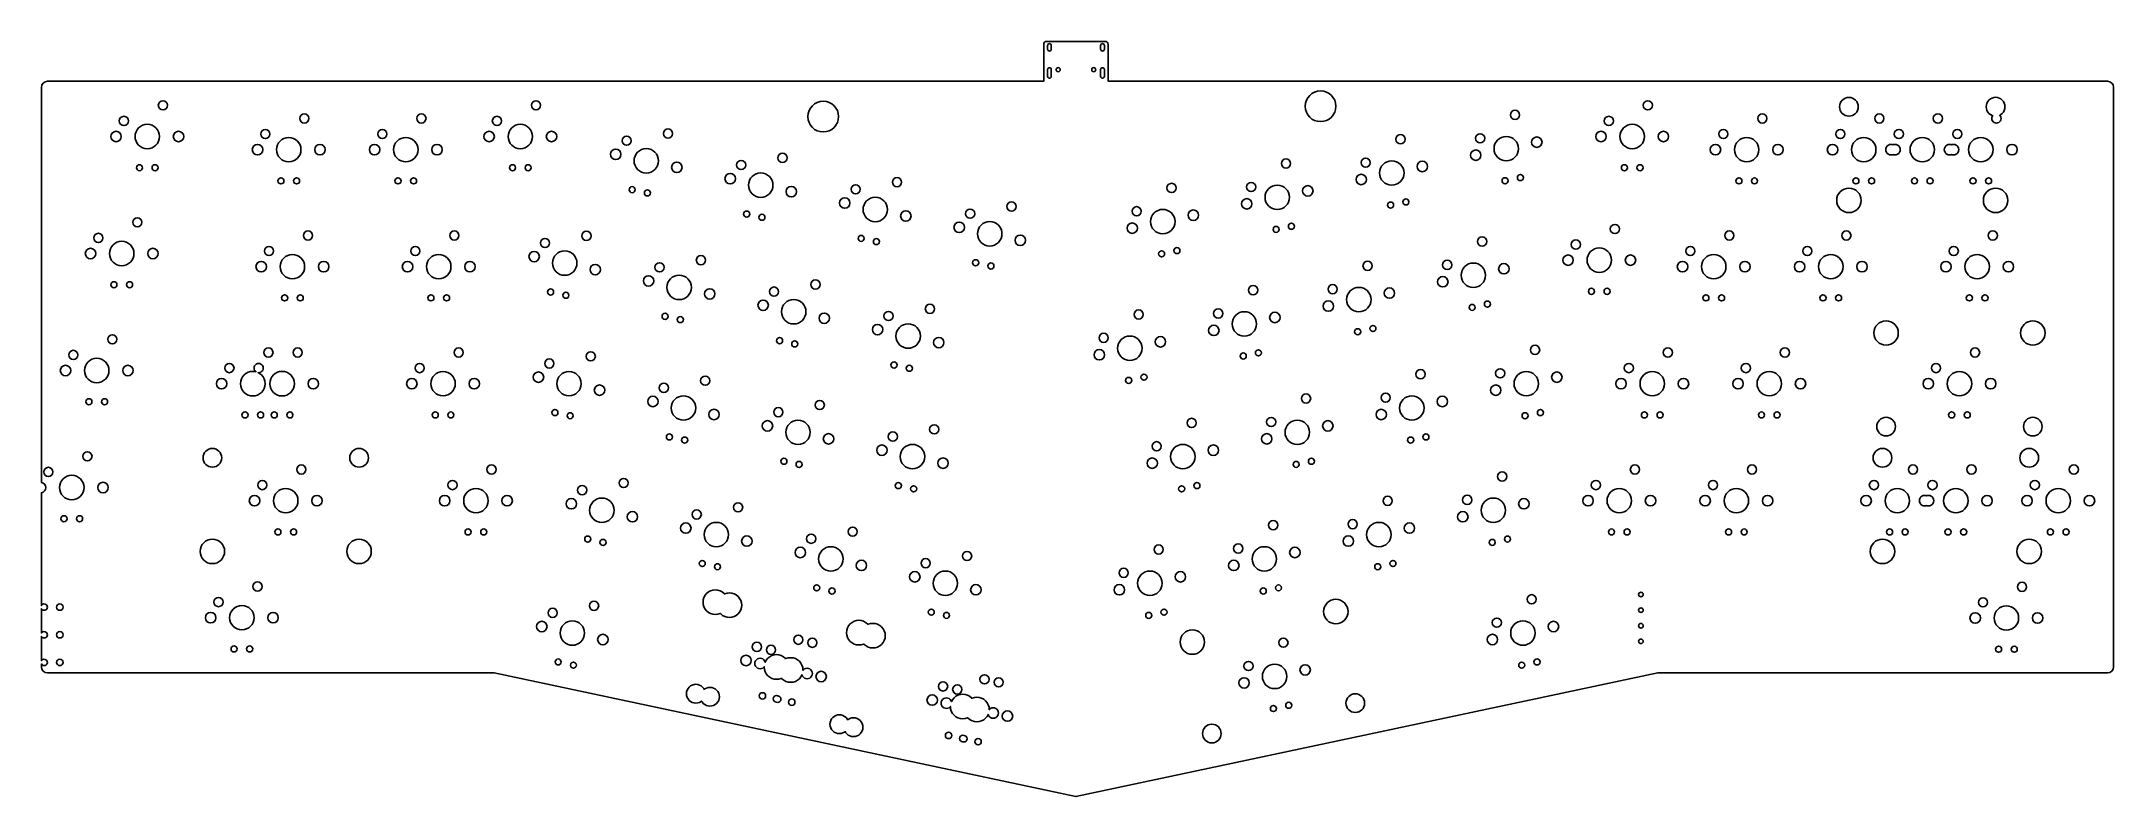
# Model space of a CAD drawing. Header units: millimetres. Extents: x -163 to 174, y -116 to 6.
import ezdxf

# ---------------------------------------------------------------- set-up
doc = ezdxf.new("R2010")
doc.units = ezdxf.units.MM
doc.layers.get('0').update_dxf_attribs({"linetype": 'CONTINUOUS'})

msp = doc.modelspace()

# ---------------------------------------------------------------- linework, layer by layer
msp.add_lwpolyline([(-162.12, -96.34, -0.414001), (-163.12, -95.34), (-163.12, -94.88, 3.705464), (-163.12, -94.36), (-163.12, -90.38, 3.705464), (-163.12, -89.86), (-163.12, -85.88, 3.705464), (-163.12, -85.36), (-163.12, -66.99, 0.842929), (-163.12, -65.31), (-163.12, -1, -0.414001), (-162.12, 0), (0, 0), (0, 5.98, -0.416), (0.5, 6.48), (10, 6.48, -0.416), (10.5, 5.98), (10.5, 0), (173.12, 0, -0.414001), (174.12, -1), (174.12, -95.34, -0.414001), (173.12, -96.34), (99.93, -96.34), (5.25, -116.46), (-89.43, -96.34)], format="xyb", close=True)
for points in [[(1.24, 5.83), (1.21, 5.95), (1.15, 6.04), (1.05, 6.11), (0.93, 6.13), (0.81, 6.11), (0.71, 6.04), (0.65, 5.95), (0.62, 5.83), (0.62, 5.23), (0.65, 5.11), (0.71, 5.01), (0.81, 4.95), (0.93, 4.92), (1.05, 4.95), (1.15, 5.01), (1.21, 5.11), (1.24, 5.23)], [(9.79, 5.01), (9.85, 5.11), (9.88, 5.23), (9.88, 5.83), (9.85, 5.95), (9.79, 6.04), (9.69, 6.11), (9.57, 6.13), (9.45, 6.11), (9.35, 6.04), (9.29, 5.95), (9.26, 5.83), (9.26, 5.23), (9.29, 5.11), (9.35, 5.01), (9.45, 4.95), (9.57, 4.92), (9.69, 4.95)], [(0.62, 0.8), (0.65, 0.68), (0.71, 0.58), (0.81, 0.51), (0.93, 0.49), (1.05, 0.51), (1.15, 0.58), (1.21, 0.68), (1.24, 0.8), (1.24, 1.9), (1.21, 2.02), (1.15, 2.11), (1.05, 2.18), (0.93, 2.2), (0.81, 2.18), (0.71, 2.11), (0.65, 2.02), (0.62, 1.9)], [(2.59, 1.64), (2.67, 1.75), (2.69, 1.88), (2.67, 2), (2.59, 2.11), (2.49, 2.18), (2.36, 2.21), (2.23, 2.18), (2.13, 2.11), (2.05, 2), (2.03, 1.88), (2.05, 1.75), (2.13, 1.64), (2.23, 1.57), (2.36, 1.55), (2.49, 1.57)], [(7.91, 1.64), (8.01, 1.57), (8.14, 1.55), (8.27, 1.57), (8.37, 1.64), (8.45, 1.75), (8.47, 1.88), (8.45, 2), (8.37, 2.11), (8.27, 2.18), (8.14, 2.21), (8.01, 2.18), (7.91, 2.11), (7.83, 2), (7.81, 1.88), (7.83, 1.75)], [(9.35, 0.58), (9.45, 0.51), (9.57, 0.49), (9.69, 0.51), (9.79, 0.58), (9.85, 0.68), (9.88, 0.8), (9.88, 1.9), (9.85, 2.02), (9.79, 2.11), (9.69, 2.18), (9.57, 2.2), (9.45, 2.18), (9.35, 2.11), (9.29, 2.02), (9.26, 1.9), (9.26, 0.8), (9.29, 0.68)], [(154.92, -2.62), (154.62, -2.65), (154.34, -2.74), (154.07, -2.88), (153.84, -3.07), (153.65, -3.3), (153.51, -3.57), (153.42, -3.86), (153.39, -4.16), (153.42, -4.45), (153.51, -4.74), (153.65, -5.01), (153.84, -5.24), (154.07, -5.43), (154.34, -5.57), (154.45, -5.61), (154.4, -5.68), (154.32, -5.86), (154.29, -6.06), (154.32, -6.26), (154.4, -6.44), (154.52, -6.59), (154.67, -6.72), (154.85, -6.79), (155.05, -6.82), (155.25, -6.79), (155.43, -6.72), (155.58, -6.59), (155.71, -6.44), (155.78, -6.26), (155.81, -6.06), (155.78, -5.86), (155.71, -5.68), (155.59, -5.53), (155.77, -5.43), (156.01, -5.24), (156.2, -5.01), (156.34, -4.74), (156.43, -4.45), (156.45, -4.16), (156.43, -3.86), (156.34, -3.57), (156.2, -3.3), (156.01, -3.07), (155.77, -2.88), (155.51, -2.74), (155.22, -2.65)], [(139.28, -11.57), (139.37, -11.36), (139.4, -11.14), (139.37, -10.92), (139.28, -10.71), (139.15, -10.53), (138.97, -10.4), (138.76, -10.31), (138.54, -10.28), (138.32, -10.31), (138.22, -10.35), (138.13, -10.31), (137.9, -10.28), (137.68, -10.31), (137.48, -10.4), (137.3, -10.53), (137.16, -10.71), (137.08, -10.92), (137.05, -11.14), (137.08, -11.36), (137.16, -11.57), (137.3, -11.75), (137.48, -11.88), (137.68, -11.97), (137.9, -12), (138.13, -11.97), (138.22, -11.93), (138.32, -11.97), (138.54, -12), (138.76, -11.97), (138.97, -11.88), (139.15, -11.75)], [(148.29, -10.31), (148.07, -10.28), (147.84, -10.31), (147.75, -10.35), (147.65, -10.31), (147.43, -10.28), (147.21, -10.31), (147, -10.4), (146.82, -10.53), (146.69, -10.71), (146.6, -10.92), (146.57, -11.14), (146.6, -11.36), (146.69, -11.57), (146.82, -11.75), (147, -11.88), (147.21, -11.97), (147.43, -12), (147.65, -11.97), (147.75, -11.93), (147.84, -11.97), (148.07, -12), (148.29, -11.97), (148.49, -11.88), (148.67, -11.75), (148.81, -11.57), (148.89, -11.36), (148.92, -11.14), (148.89, -10.92), (148.81, -10.71), (148.67, -10.53), (148.49, -10.4)], [(-129.11, -51.21), (-128.72, -51.24), (-128.33, -51.21), (-127.95, -51.09), (-127.61, -50.91), (-127.3, -50.66), (-127.05, -50.35), (-126.87, -50.01), (-126.75, -49.63), (-126.72, -49.24), (-126.75, -48.85), (-126.87, -48.47), (-127.05, -48.13), (-127.3, -47.82), (-127.61, -47.57), (-127.85, -47.44), (-127.77, -47.46), (-127.57, -47.43), (-127.39, -47.35), (-127.23, -47.23), (-127.11, -47.08), (-127.04, -46.9), (-127.01, -46.7), (-127.04, -46.5), (-127.11, -46.32), (-127.23, -46.17), (-127.39, -46.04), (-127.57, -45.97), (-127.77, -45.94), (-127.96, -45.97), (-128.15, -46.04), (-128.3, -46.17), (-128.42, -46.32), (-128.5, -46.5), (-128.52, -46.7), (-128.5, -46.9), (-128.42, -47.08), (-128.3, -47.23), (-128.2, -47.31), (-128.33, -47.28), (-128.72, -47.24), (-129.11, -47.28), (-129.49, -47.39), (-129.83, -47.57), (-130.14, -47.82), (-130.39, -48.13), (-130.57, -48.47), (-130.68, -48.85), (-130.72, -49.24), (-130.68, -49.63), (-130.57, -50.01), (-130.39, -50.35), (-130.14, -50.66), (-129.83, -50.91), (-129.49, -51.09)], [(-122.29, -50.35), (-122.11, -50.01), (-121.99, -49.63), (-121.95, -49.24), (-121.99, -48.85), (-122.11, -48.47), (-122.29, -48.13), (-122.54, -47.82), (-122.85, -47.57), (-123.19, -47.39), (-123.57, -47.28), (-123.96, -47.24), (-124.35, -47.28), (-124.72, -47.39), (-125.07, -47.57), (-125.37, -47.82), (-125.62, -48.13), (-125.81, -48.47), (-125.92, -48.85), (-125.96, -49.24), (-125.92, -49.63), (-125.81, -50.01), (-125.62, -50.35), (-125.37, -50.66), (-125.07, -50.91), (-124.72, -51.09), (-124.35, -51.21), (-123.96, -51.24), (-123.57, -51.21), (-123.19, -51.09), (-122.85, -50.91), (-122.54, -50.66)], [(142.51, -68.29), (142.54, -68.51), (142.63, -68.72), (142.76, -68.9), (142.94, -69.03), (143.15, -69.12), (143.37, -69.15), (143.59, -69.12), (143.69, -69.08), (143.78, -69.12), (144.01, -69.15), (144.23, -69.12), (144.43, -69.03), (144.61, -68.9), (144.75, -68.72), (144.83, -68.51), (144.86, -68.29), (144.83, -68.07), (144.75, -67.86), (144.61, -67.68), (144.43, -67.55), (144.23, -67.46), (144.01, -67.43), (143.78, -67.46), (143.69, -67.5), (143.59, -67.46), (143.37, -67.43), (143.15, -67.46), (142.94, -67.55), (142.76, -67.68), (142.63, -67.86), (142.54, -68.07)], [(-54.86, -83.39), (-55.11, -83.7), (-55.29, -84.04), (-55.41, -84.42), (-55.45, -84.81), (-55.41, -85.2), (-55.29, -85.58), (-55.11, -85.93), (-54.86, -86.23), (-54.56, -86.48), (-54.21, -86.66), (-53.83, -86.78), (-53.44, -86.82), (-53.05, -86.78), (-52.68, -86.66), (-52.63, -86.64), (-52.57, -86.72), (-52.26, -86.97), (-51.92, -87.15), (-51.54, -87.27), (-51.15, -87.31), (-50.76, -87.27), (-50.38, -87.15), (-50.04, -86.97), (-49.73, -86.72), (-49.49, -86.42), (-49.3, -86.07), (-49.19, -85.69), (-49.15, -85.3), (-49.19, -84.91), (-49.3, -84.54), (-49.49, -84.19), (-49.73, -83.89), (-50.04, -83.64), (-50.38, -83.45), (-50.76, -83.34), (-51.15, -83.3), (-51.54, -83.34), (-51.92, -83.45), (-51.96, -83.47), (-52.03, -83.39), (-52.33, -83.15), (-52.68, -82.96), (-53.05, -82.85), (-53.44, -82.81), (-53.83, -82.85), (-54.21, -82.96), (-54.56, -83.15)], [(-29.28, -91.6), (-29.21, -91.68), (-28.91, -91.93), (-28.56, -92.12), (-28.19, -92.23), (-27.8, -92.27), (-27.41, -92.23), (-27.03, -92.12), (-26.68, -91.93), (-26.38, -91.68), (-26.13, -91.38), (-25.95, -91.03), (-25.83, -90.66), (-25.79, -90.27), (-25.83, -89.88), (-25.95, -89.5), (-26.13, -89.15), (-26.38, -88.85), (-26.68, -88.6), (-27.03, -88.42), (-27.41, -88.3), (-27.8, -88.26), (-28.19, -88.3), (-28.56, -88.42), (-28.61, -88.44), (-28.67, -88.36), (-28.98, -88.11), (-29.32, -87.93), (-29.7, -87.81), (-30.09, -87.77), (-30.48, -87.81), (-30.85, -87.93), (-31.2, -88.11), (-31.5, -88.36), (-31.75, -88.66), (-31.94, -89.01), (-32.05, -89.39), (-32.09, -89.78), (-32.05, -90.17), (-31.94, -90.54), (-31.75, -90.89), (-31.5, -91.19), (-31.2, -91.44), (-30.85, -91.63), (-30.48, -91.74), (-30.09, -91.78), (-29.7, -91.74), (-29.32, -91.63)], [(-45.33, -94.58), (-45.42, -94.38), (-45.55, -94.2), (-45.73, -94.06), (-45.94, -93.97), (-46.16, -93.95), (-46.38, -93.97), (-46.59, -94.06), (-46.77, -94.2), (-46.9, -94.38), (-46.99, -94.58), (-47.02, -94.8), (-46.99, -95.03), (-46.9, -95.23), (-46.77, -95.41), (-46.59, -95.55), (-46.38, -95.63), (-46.16, -95.66), (-45.94, -95.63), (-45.73, -95.55), (-45.55, -95.41), (-45.48, -95.32), (-45.49, -95.37), (-45.45, -95.76), (-45.33, -96.14), (-45.15, -96.48), (-44.9, -96.79), (-44.6, -97.03), (-44.25, -97.22), (-43.87, -97.33), (-43.48, -97.37), (-43.09, -97.33), (-42.72, -97.22), (-42.67, -97.2), (-42.61, -97.28), (-42.3, -97.53), (-41.96, -97.71), (-41.58, -97.82), (-41.19, -97.86), (-40.8, -97.82), (-40.42, -97.71), (-40.08, -97.53), (-39.77, -97.28), (-39.52, -96.97), (-39.34, -96.63), (-39.34, -96.65), (-39.26, -96.85), (-39.12, -97.03), (-38.94, -97.17), (-38.74, -97.25), (-38.51, -97.28), (-38.29, -97.25), (-38.08, -97.17), (-37.91, -97.03), (-37.77, -96.85), (-37.68, -96.65), (-37.65, -96.42), (-37.68, -96.2), (-37.77, -96), (-37.91, -95.82), (-38.08, -95.68), (-38.29, -95.6), (-38.51, -95.57), (-38.74, -95.6), (-38.94, -95.68), (-39.12, -95.82), (-39.19, -95.91), (-39.19, -95.86), (-39.22, -95.47), (-39.34, -95.09), (-39.52, -94.75), (-39.77, -94.44), (-40.08, -94.19), (-40.42, -94.01), (-40.8, -93.89), (-41.19, -93.86), (-41.58, -93.89), (-41.96, -94.01), (-42, -94.03), (-42.06, -93.95), (-42.37, -93.7), (-42.72, -93.52), (-43.09, -93.4), (-43.48, -93.36), (-43.87, -93.4), (-44.25, -93.52), (-44.6, -93.7), (-44.9, -93.95), (-45.15, -94.25), (-45.33, -94.59)], [(-53.05, -101.06), (-52.9, -100.8), (-52.82, -100.51), (-52.79, -100.21), (-52.82, -99.91), (-52.9, -99.62), (-53.05, -99.36), (-53.24, -99.13), (-53.47, -98.94), (-53.73, -98.8), (-54.02, -98.71), (-54.32, -98.68), (-54.62, -98.71), (-54.9, -98.8), (-55.17, -98.94), (-55.26, -99.01), (-55.34, -98.87), (-55.53, -98.64), (-55.76, -98.44), (-56.03, -98.3), (-56.31, -98.22), (-56.61, -98.19), (-56.91, -98.22), (-57.2, -98.3), (-57.46, -98.44), (-57.69, -98.64), (-57.88, -98.87), (-58.03, -99.13), (-58.11, -99.42), (-58.14, -99.72), (-58.11, -100.02), (-58.03, -100.31), (-57.88, -100.57), (-57.69, -100.8), (-57.46, -100.99), (-57.2, -101.13), (-56.91, -101.22), (-56.61, -101.25), (-56.31, -101.22), (-56.03, -101.13), (-55.76, -100.99), (-55.67, -100.92), (-55.59, -101.06), (-55.4, -101.29), (-55.17, -101.48), (-54.9, -101.63), (-54.62, -101.71), (-54.32, -101.74), (-54.02, -101.71), (-53.73, -101.63), (-53.47, -101.48), (-53.24, -101.29)], [(-42.81, -100.4), (-42.92, -100.23), (-43.09, -100.11), (-43.29, -100.07), (-43.3, -100.07), (-43.49, -100.03), (-43.69, -100.07), (-43.86, -100.19), (-43.98, -100.36), (-44.02, -100.57), (-43.98, -100.77), (-43.86, -100.94), (-43.69, -101.06), (-43.49, -101.1), (-43.48, -101.1), (-43.29, -101.13), (-43.09, -101.09), (-42.92, -100.98), (-42.81, -100.8), (-42.76, -100.6)], [(-7.99, -102.04), (-8.22, -102.01), (-8.44, -102.04), (-8.65, -102.12), (-8.82, -102.26), (-8.87, -102.32), (-8.87, -102.3), (-8.9, -101.91), (-9.02, -101.53), (-9.2, -101.19), (-9.45, -100.88), (-9.76, -100.63), (-10.1, -100.45), (-10.48, -100.33), (-10.87, -100.3), (-11.26, -100.33), (-11.64, -100.45), (-11.69, -100.48), (-11.77, -100.39), (-12.07, -100.14), (-12.42, -99.96), (-12.79, -99.84), (-13.19, -99.8), (-13.58, -99.84), (-13.95, -99.96), (-14.3, -100.14), (-14.6, -100.39), (-14.85, -100.69), (-15.02, -101), (-15.1, -100.82), (-15.23, -100.64), (-15.41, -100.5), (-15.62, -100.42), (-15.84, -100.39), (-16.06, -100.42), (-16.27, -100.5), (-16.45, -100.64), (-16.58, -100.82), (-16.67, -101.02), (-16.7, -101.24), (-16.67, -101.47), (-16.58, -101.67), (-16.45, -101.85), (-16.27, -101.99), (-16.06, -102.07), (-15.84, -102.1), (-15.62, -102.07), (-15.41, -101.99), (-15.23, -101.85), (-15.19, -101.79), (-15.19, -101.81), (-15.15, -102.2), (-15.04, -102.57), (-14.85, -102.92), (-14.6, -103.22), (-14.3, -103.47), (-13.95, -103.66), (-13.58, -103.77), (-13.19, -103.81), (-12.79, -103.77), (-12.42, -103.66), (-12.36, -103.63), (-12.29, -103.72), (-11.98, -103.97), (-11.64, -104.15), (-11.26, -104.26), (-10.87, -104.3), (-10.48, -104.26), (-10.1, -104.15), (-9.76, -103.97), (-9.45, -103.72), (-9.2, -103.41), (-9.04, -103.1), (-8.96, -103.29), (-8.82, -103.47), (-8.65, -103.61), (-8.44, -103.69), (-8.22, -103.72), (-7.99, -103.69), (-7.79, -103.61), (-7.61, -103.47), (-7.47, -103.29), (-7.39, -103.09), (-7.36, -102.86), (-7.39, -102.64), (-7.47, -102.43), (-7.61, -102.26), (-7.79, -102.12)], [(-32.17, -103.6), (-32.41, -103.41), (-32.67, -103.27), (-32.96, -103.18), (-33.26, -103.15), (-33.56, -103.18), (-33.84, -103.27), (-34.11, -103.41), (-34.34, -103.6), (-34.53, -103.83), (-34.67, -104.1), (-34.76, -104.38), (-34.79, -104.68), (-34.76, -104.98), (-34.67, -105.27), (-34.53, -105.53), (-34.34, -105.76), (-34.11, -105.96), (-33.84, -106.1), (-33.56, -106.18), (-33.26, -106.21), (-32.96, -106.18), (-32.67, -106.1), (-32.41, -105.96), (-32.31, -105.88), (-32.24, -106.03), (-32.05, -106.26), (-31.82, -106.45), (-31.55, -106.59), (-31.26, -106.68), (-30.97, -106.71), (-30.67, -106.68), (-30.38, -106.59), (-30.11, -106.45), (-29.88, -106.26), (-29.69, -106.03), (-29.55, -105.76), (-29.46, -105.47), (-29.43, -105.17), (-29.46, -104.88), (-29.55, -104.59), (-29.69, -104.32), (-29.88, -104.09), (-30.11, -103.9), (-30.38, -103.76), (-30.67, -103.67), (-30.97, -103.64), (-31.26, -103.67), (-31.55, -103.76), (-31.82, -103.9), (-31.91, -103.97), (-31.98, -103.83)], [(-12.8, -106.55), (-12.96, -106.52), (-12.97, -106.51), (-13.17, -106.47), (-13.37, -106.51), (-13.54, -106.63), (-13.66, -106.8), (-13.7, -107), (-13.66, -107.21), (-13.54, -107.38), (-13.37, -107.5), (-13.21, -107.53), (-13.2, -107.53), (-13, -107.57), (-12.8, -107.53), (-12.62, -107.42), (-12.51, -107.24), (-12.47, -107.04), (-12.51, -106.84), (-12.62, -106.67)]]:
    msp.add_lwpolyline(points, close=True)
for centre, radius in [((-143.35, -3.92, 0), 0.749), ((-82.64, -3.92, 0), 0.749), ((-35.88, -5.76, 0), 2.5), ((45.06, -4.08, 0), 2.5), ((98.32, -3.92, 0), 0.749), ((131.05, -4.16, 0), 1.52), ((-149.7, -6.46, 0), 0.749), ((-120.33, -6.06, 0), 0.749), ((-101.28, -6.06, 0), 0.749), ((-88.99, -6.46, 0), 0.749), ((76.71, -5.48, 0), 0.749), ((91.97, -6.46, 0), 0.749), ((116.95, -6.06, 0), 0.749), ((136, -6.06, 0), 0.749), ((145.53, -6.06, 0), 0.749), ((-150.97, -9, 0), 0.851), ((-145.89, -9, 0), 1.99), ((-140.81, -9, 0), 0.851), ((-126.68, -8.6, 0), 0.749), ((-122.87, -11.14, 0), 1.99), ((-107.63, -8.6, 0), 0.749), ((-103.82, -11.14, 0), 1.99), ((-90.26, -9, 0), 0.851), ((-85.18, -9, 0), 1.99), ((-80.1, -9, 0), 0.851), ((-67.88, -9.68, 0), 0.749), ((-61.14, -8.52, 0), 0.749), ((58.07, -9.44, 0), 0.749), ((71.03, -9.29, 0), 0.749), ((75.28, -10.98, 0), 1.99), ((80.25, -9.92, 0), 0.851), ((90.7, -9, 0), 0.851), ((95.78, -9, 0), 1.99), ((100.86, -9, 0), 0.851), ((110.6, -8.6, 0), 0.749), ((114.41, -11.14, 0), 1.99), ((129.65, -8.6, 0), 0.749), ((133.46, -11.14, 0), 1.99), ((139.18, -8.6, 0), 0.749), ((142.99, -11.14, 0), 1.99), ((148.7, -8.6, 0), 0.749), ((152.51, -11.14, 0), 1.99), ((-127.95, -11.14, 0), 0.851), ((-117.79, -11.14, 0), 0.851), ((-108.9, -11.14, 0), 0.851), ((-98.74, -11.14, 0), 0.851), ((-69.65, -11.9, 0), 0.851), ((-64.68, -12.96, 0), 1.99), ((-59.71, -14.02, 0), 0.851), ((-49.24, -13.64, 0), 0.749), ((-42.51, -12.48, 0), 0.749), ((39.44, -13.4, 0), 0.749), ((52.39, -13.25, 0), 0.749), ((56.65, -14.94, 0), 1.99), ((61.62, -13.88, 0), 0.851), ((70.31, -12.04, 0), 0.851), ((109.33, -11.14, 0), 0.851), ((119.49, -11.14, 0), 0.851), ((128.38, -11.14, 0), 0.851), ((157.59, -11.14, 0), 0.851), ((-147.16, -14.08, 0), 0.495), ((-144.62, -14.08, 0), 0.495), ((-124.14, -16.22, 0), 0.495), ((-121.6, -16.22, 0), 0.495), ((-105.09, -16.22, 0), 0.495), ((-102.55, -16.22, 0), 0.495), ((-86.45, -14.08, 0), 0.495), ((-83.91, -14.08, 0), 0.495), ((-51.02, -15.86, 0), 0.851), ((-46.05, -16.92, 0), 1.99), ((-30.61, -17.6, 0), 0.749), ((-23.87, -16.44, 0), 0.749), ((20.81, -17.37, 0), 0.749), ((33.76, -17.21, 0), 0.749), ((51.68, -16, 0), 0.851), ((75.09, -16.21, 0), 0.495), ((77.58, -15.68, 0), 0.495), ((94.51, -14.08, 0), 0.495), ((97.05, -14.08, 0), 0.495), ((113.14, -16.22, 0), 0.495), ((115.68, -16.22, 0), 0.495), ((132.19, -16.22, 0), 0.495), ((134.73, -16.22, 0), 0.495), ((141.72, -16.22, 0), 0.495), ((144.26, -16.22, 0), 0.495), ((151.24, -16.22, 0), 0.495), ((153.78, -16.22, 0), 0.495), ((-66.98, -17.66, 0), 0.495), ((-64.49, -18.19, 0), 0.495), ((-41.08, -17.98, 0), 0.851), ((-32.38, -19.83, 0), 0.851), ((-27.41, -20.88, 0), 1.99), ((-5.24, -20.4, 0), 0.749), ((33.04, -19.96, 0), 0.851), ((38.01, -18.9, 0), 1.99), ((42.98, -17.85, 0), 0.851), ((56.46, -20.17, 0), 0.495), ((58.94, -19.65, 0), 0.495), ((131.05, -19.4, 0), 1.99), ((154.92, -19.4, 0), 1.99), ((-147.51, -22.97, 0), 0.749), ((-48.34, -21.63, 0), 0.495), ((-45.86, -22.15, 0), 0.495), ((-22.44, -21.94, 0), 0.851), ((-13.75, -23.79, 0), 0.851), ((-11.98, -21.57, 0), 0.749), ((-8.78, -24.84, 0), 1.99), ((14.41, -23.92, 0), 0.851), ((15.12, -21.17, 0), 0.749), ((19.38, -22.86, 0), 1.99), ((24.35, -21.81, 0), 0.851), ((40.31, -23.61, 0), 0.495), ((92.96, -24.05, 0), 0.749), ((-153.86, -25.51, 0), 0.749), ((-150.05, -28.05, 0), 1.99), ((-126.08, -27.65, 0), 0.749), ((-119.73, -25.11, 0), 0.749), ((-102.27, -27.65, 0), 0.749), ((-95.92, -25.11, 0), 0.749), ((-81.16, -26.33, 0), 0.749), ((-74.42, -25.17, 0), 0.749), ((-29.71, -25.59, 0), 0.495), ((-27.23, -26.11, 0), 0.495), ((-3.81, -25.9, 0), 0.851), ((37.83, -24.13, 0), 0.495), ((71.35, -26.09, 0), 0.749), ((86.61, -26.59, 0), 0.749), ((105.24, -27.65, 0), 0.749), ((111.59, -25.11, 0), 0.749), ((124.29, -27.65, 0), 0.749), ((130.64, -25.11, 0), 0.749), ((148.11, -27.65, 0), 0.749), ((154.46, -25.11, 0), 0.749), ((-155.13, -28.05, 0), 0.851), ((-144.97, -28.05, 0), 0.851), ((-127.35, -30.19, 0), 0.851), ((-122.27, -30.19, 0), 1.99), ((-117.19, -30.19, 0), 0.851), ((-103.54, -30.19, 0), 0.851), ((-98.46, -30.19, 0), 1.99), ((-93.38, -30.19, 0), 0.851), ((-82.93, -28.55, 0), 0.851), ((-77.96, -29.61, 0), 1.99), ((-72.99, -30.67, 0), 0.851), ((-62.52, -30.29, 0), 0.749), ((-55.79, -29.13, 0), 0.749), ((-11.08, -29.55, 0), 0.495), ((-8.59, -30.08, 0), 0.495), ((19.19, -28.1, 0), 0.495), ((21.68, -27.57, 0), 0.495), ((52.71, -30.05, 0), 0.749), ((65.67, -29.9, 0), 0.749), ((69.92, -31.59, 0), 1.99), ((74.89, -30.53, 0), 0.851), ((85.34, -29.13, 0), 0.851), ((90.42, -29.13, 0), 1.99), ((95.5, -29.13, 0), 0.851), ((103.97, -30.19, 0), 0.851), ((109.05, -30.19, 0), 1.99), ((114.13, -30.19, 0), 0.851), ((123.02, -30.19, 0), 0.851), ((128.1, -30.19, 0), 1.99), ((133.18, -30.19, 0), 0.851), ((146.84, -30.19, 0), 0.851), ((151.92, -30.19, 0), 1.99), ((157, -30.19, 0), 0.851), ((-151.32, -33.13, 0), 0.495), ((-148.78, -33.13, 0), 0.495), ((-64.3, -32.51, 0), 0.851), ((-59.33, -33.57, 0), 1.99), ((-43.89, -34.25, 0), 0.749), ((-37.15, -33.09, 0), 0.749), ((34.08, -34.01, 0), 0.749), ((47.03, -33.86, 0), 0.749), ((51.29, -35.55, 0), 1.99), ((56.26, -34.49, 0), 0.851), ((64.95, -32.65, 0), 0.851), ((89.15, -34.21, 0), 0.495), ((91.69, -34.21, 0), 0.495), ((-123.54, -35.27, 0), 0.495), ((-121, -35.27, 0), 0.495), ((-99.73, -35.27, 0), 0.495), ((-97.19, -35.27, 0), 0.495), ((-80.26, -34.31, 0), 0.495), ((-77.77, -34.84, 0), 0.495), ((-54.36, -34.63, 0), 0.851), ((-45.66, -36.48, 0), 0.851), ((-40.69, -37.53, 0), 1.99), ((-18.52, -37.05, 0), 0.749), ((28.4, -37.82, 0), 0.749), ((46.32, -36.61, 0), 0.851), ((69.73, -36.82, 0), 0.495), ((72.22, -36.29, 0), 0.495), ((107.78, -35.27, 0), 0.495), ((110.32, -35.27, 0), 0.495), ((126.83, -35.27, 0), 0.495), ((129.37, -35.27, 0), 0.495), ((150.65, -35.27, 0), 0.495), ((153.19, -35.27, 0), 0.495), ((-61.62, -38.28, 0), 0.495), ((-59.14, -38.8, 0), 0.495), ((-35.72, -38.59, 0), 0.851), ((-27.03, -40.44, 0), 0.851), ((-25.26, -38.22, 0), 0.749), ((-22.06, -41.49, 0), 1.99), ((15.45, -37.98, 0), 0.749), ((27.68, -40.57, 0), 0.851), ((32.65, -39.51, 0), 1.99), ((37.62, -38.46, 0), 0.851), ((51.1, -40.78, 0), 0.495), ((53.58, -40.26, 0), 0.495), ((137.1, -40.99, 0), 1.99), ((160.98, -40.99, 0), 1.99), ((-157.93, -44.56, 0), 0.749), ((-151.58, -42.02, 0), 0.749), ((-126.18, -44.16, 0), 0.749), ((-121.42, -44.16, 0), 0.749), ((-95.22, -44.16, 0), 0.749), ((-42.99, -42.24, 0), 0.495), ((-40.51, -42.76, 0), 0.495), ((-17.09, -42.55, 0), 0.851), ((9.05, -44.53, 0), 0.851), ((9.76, -41.78, 0), 0.749), ((14.02, -43.47, 0), 1.99), ((18.99, -42.42, 0), 0.851), ((34.95, -44.22, 0), 0.495), ((79.97, -43.74, 0), 0.749), ((101.58, -44.16, 0), 0.749), ((120.63, -44.16, 0), 0.749), ((151.58, -44.16, 0), 0.749), ((-159.2, -47.1, 0), 0.851), ((-154.12, -47.1, 0), 1.99), ((-149.04, -47.1, 0), 0.851), ((-132.53, -46.7, 0), 0.749), ((-101.57, -46.7, 0), 0.749), ((-80.46, -45.96, 0), 0.749), ((-73.72, -44.8, 0), 0.749), ((-24.36, -46.2, 0), 0.495), ((-21.87, -46.73, 0), 0.495), ((32.47, -44.74, 0), 0.495), ((61.33, -47.7, 0), 0.749), ((74.29, -47.55, 0), 0.749), ((95.23, -46.7, 0), 0.749), ((114.28, -46.7, 0), 0.749), ((145.23, -46.7, 0), 0.749), ((-133.8, -49.24, 0), 0.851), ((-118.88, -49.24, 0), 0.851), ((-102.84, -49.24, 0), 0.851), ((-97.76, -49.24, 0), 1.99), ((-92.68, -49.24, 0), 0.851), ((-82.23, -48.18, 0), 0.851), ((-77.26, -49.24, 0), 1.99), ((-72.29, -50.3, 0), 0.851), ((-61.82, -49.92, 0), 0.749), ((-55.09, -48.76, 0), 0.749), ((13.83, -48.71, 0), 0.495), ((16.32, -48.18, 0), 0.495), ((73.57, -50.3, 0), 0.851), ((78.54, -49.24, 0), 1.99), ((83.51, -48.18, 0), 0.851), ((93.96, -49.24, 0), 0.851), ((99.04, -49.24, 0), 1.99), ((104.12, -49.24, 0), 0.851), ((113.01, -49.24, 0), 0.851), ((118.09, -49.24, 0), 1.99), ((123.17, -49.24, 0), 0.851), ((143.96, -49.24, 0), 0.851), ((149.04, -49.24, 0), 1.99), ((154.12, -49.24, 0), 0.851), ((-155.39, -52.18, 0), 0.495), ((-152.85, -52.18, 0), 0.495), ((-129.99, -54.32, 0), 0.495), ((-127.45, -54.32, 0), 0.495), ((-125.23, -54.32, 0), 0.495), ((-122.69, -54.32, 0), 0.495), ((-99.03, -54.32, 0), 0.495), ((-96.49, -54.32, 0), 0.495), ((-79.56, -53.94, 0), 0.495), ((-63.6, -52.14, 0), 0.851), ((-58.63, -53.2, 0), 1.99), ((-53.66, -54.26, 0), 0.851), ((-43.19, -53.88, 0), 0.749), ((-36.45, -52.72, 0), 0.749), ((42.7, -51.66, 0), 0.749), ((54.94, -54.26, 0), 0.851), ((55.65, -51.51, 0), 0.749), ((59.91, -53.2, 0), 1.99), ((64.88, -52.14, 0), 0.851), ((80.84, -53.94, 0), 0.495), ((97.77, -54.32, 0), 0.495), ((100.31, -54.32, 0), 0.495), ((116.82, -54.32, 0), 0.495), ((119.36, -54.32, 0), 0.495), ((147.77, -54.32, 0), 0.495), ((150.31, -54.32, 0), 0.495), ((-77.07, -54.47, 0), 0.495), ((-44.96, -56.11, 0), 0.851), ((-39.99, -57.16, 0), 1.99), ((-24.56, -57.85, 0), 0.749), ((-17.82, -56.68, 0), 0.749), ((24.07, -55.63, 0), 0.749), ((37.02, -55.47, 0), 0.749), ((41.27, -57.16, 0), 1.99), ((46.24, -56.11, 0), 0.851), ((78.35, -54.47, 0), 0.495), ((137.1, -56.23, 0), 1.52), ((160.98, -56.23, 0), 1.52), ((-155.64, -61.07, 0), 0.749), ((-135.3, -61.31, 0), 1.52), ((-111.42, -61.31, 0), 1.52), ((-60.92, -57.91, 0), 0.495), ((-58.44, -58.43, 0), 0.495), ((-35.02, -58.22, 0), 0.851), ((-26.33, -60.07, 0), 0.851), ((-21.36, -61.12, 0), 1.99), ((18.38, -59.43, 0), 0.749), ((22.64, -61.12, 0), 1.99), ((27.61, -60.07, 0), 0.851), ((36.3, -58.22, 0), 0.851), ((59.72, -58.43, 0), 0.495), ((62.2, -57.91, 0), 0.495), ((136.51, -61.31, 0), 1.52), ((160.39, -61.31, 0), 1.52), ((-161.99, -63.61, 0), 0.749), ((-120.82, -63.21, 0), 0.749), ((-89.87, -63.21, 0), 0.749), ((-42.29, -61.87, 0), 0.495), ((-39.81, -62.39, 0), 0.495), ((-16.39, -62.18, 0), 0.851), ((17.67, -62.18, 0), 0.851), ((41.09, -62.39, 0), 0.495), ((43.57, -61.87, 0), 0.495), ((74.61, -64.35, 0), 0.749), ((96.22, -63.21, 0), 0.749), ((115.27, -63.21, 0), 0.749), ((141.47, -63.21, 0), 0.749), ((150.99, -63.21, 0), 0.749), ((167.66, -63.21, 0), 0.749), ((-158.18, -66.15, 0), 1.99), ((-153.1, -66.15, 0), 0.851), ((-128.44, -68.29, 0), 0.851), ((-127.17, -65.75, 0), 0.749), ((-123.36, -68.29, 0), 1.99), ((-118.28, -68.29, 0), 0.851), ((-97.49, -68.29, 0), 0.851), ((-96.22, -65.75, 0), 0.749), ((-92.41, -68.29, 0), 1.99), ((-87.33, -68.29, 0), 0.851), ((-75.11, -66.57, 0), 0.749), ((-68.37, -65.41, 0), 0.749), ((-23.66, -65.83, 0), 0.495), ((-21.17, -66.36, 0), 0.495), ((22.45, -66.36, 0), 0.495), ((24.94, -65.83, 0), 0.495), ((68.93, -68.16, 0), 0.749), ((88.6, -68.29, 0), 0.851), ((89.87, -65.75, 0), 0.749), ((93.68, -68.29, 0), 1.99), ((98.76, -68.29, 0), 0.851), ((107.65, -68.29, 0), 0.851), ((108.92, -65.75, 0), 0.749), ((112.73, -68.29, 0), 1.99), ((117.81, -68.29, 0), 0.851), ((133.85, -68.29, 0), 0.851), ((135.12, -65.75, 0), 0.749), ((138.93, -68.29, 0), 1.99), ((144.64, -65.75, 0), 0.749), ((148.45, -68.29, 0), 1.99), ((153.53, -68.29, 0), 0.851), ((160.04, -68.29, 0), 0.851), ((161.31, -65.75, 0), 0.749), ((165.12, -68.29, 0), 1.99), ((170.2, -68.29, 0), 0.851), ((-159.45, -71.23, 0), 0.495), ((-156.91, -71.23, 0), 0.495), ((-76.88, -68.79, 0), 0.851), ((-71.91, -69.85, 0), 1.99), ((-66.94, -70.91, 0), 0.851), ((-56.47, -70.53, 0), 0.749), ((-49.74, -69.37, 0), 0.749), ((55.97, -68.31, 0), 0.749), ((68.21, -70.91, 0), 0.851), ((73.18, -69.85, 0), 1.99), ((78.15, -68.79, 0), 0.851), ((-124.63, -73.37, 0), 0.495), ((-122.09, -73.37, 0), 0.495), ((-93.68, -73.37, 0), 0.495), ((-91.14, -73.37, 0), 0.495), ((-74.21, -74.55, 0), 0.495), ((-58.25, -72.75, 0), 0.851), ((-53.28, -73.81, 0), 1.99), ((-48.31, -74.87, 0), 0.851), ((-37.84, -74.49, 0), 0.749), ((-31.1, -73.33, 0), 0.749), ((37.34, -72.27, 0), 0.749), ((49.58, -74.87, 0), 0.851), ((50.29, -72.12, 0), 0.749), ((54.55, -73.81, 0), 1.99), ((59.52, -72.75, 0), 0.851), ((75.48, -74.55, 0), 0.495), ((92.41, -73.37, 0), 0.495), ((94.95, -73.37, 0), 0.495), ((111.46, -73.37, 0), 0.495), ((114, -73.37, 0), 0.495), ((137.66, -73.37, 0), 0.495), ((140.2, -73.37, 0), 0.495), ((147.18, -73.37, 0), 0.495), ((149.72, -73.37, 0), 0.495), ((163.85, -73.37, 0), 0.495), ((166.39, -73.37, 0), 0.495), ((-135.3, -76.55, 0), 1.99), ((-111.42, -76.55, 0), 1.99), ((-71.72, -75.08, 0), 0.495), ((-39.61, -76.72, 0), 0.851), ((-34.64, -77.77, 0), 1.99), ((-12.47, -77.29, 0), 0.749), ((18.71, -76.24, 0), 0.749), ((31.66, -76.08, 0), 0.749), ((35.91, -77.77, 0), 1.99), ((40.88, -76.72, 0), 0.851), ((72.99, -75.08, 0), 0.495), ((136.51, -76.55, 0), 1.99), ((160.39, -76.55, 0), 1.99), ((-55.57, -78.52, 0), 0.495), ((-53.09, -79.04, 0), 0.495), ((-29.67, -78.83, 0), 0.851), ((-20.98, -80.68, 0), 0.851), ((-19.21, -78.46, 0), 0.749), ((-16.01, -81.73, 0), 1.99), ((13.02, -80.04, 0), 0.749), ((17.28, -81.73, 0), 1.99), ((22.25, -80.68, 0), 0.851), ((30.94, -78.83, 0), 0.851), ((54.36, -79.04, 0), 0.495), ((56.84, -78.52, 0), 0.495), ((-134.31, -84.8, 0), 0.749), ((-127.96, -82.26, 0), 0.749), ((-36.94, -82.48, 0), 0.495), ((-34.46, -83, 0), 0.495), ((-11.04, -82.79, 0), 0.851), ((12.31, -82.79, 0), 0.851), ((35.73, -83, 0), 0.495), ((38.21, -82.48, 0), 0.495), ((79.42, -84.34, 0), 0.749), ((97.2, -83.57, 0), 0.375), ((152.87, -84.85, 0), 0.749), ((159.22, -82.31, 0), 0.749), ((-160.13, -85.62, 0), 0.521), ((-135.58, -87.34, 0), 0.851), ((-130.5, -87.34, 0), 1.99), ((-125.42, -87.34, 0), 0.851), ((-79.92, -86.56, 0), 0.749), ((-73.18, -85.4, 0), 0.749), ((-18.31, -86.44, 0), 0.495), ((-15.82, -86.97, 0), 0.495), ((17.09, -86.97, 0), 0.495), ((19.58, -86.44, 0), 0.495), ((47.54, -86.34, 0), 1.99), ((73.74, -88.15, 0), 0.749), ((97.2, -86.11, 0), 0.375), ((151.6, -87.39, 0), 0.851), ((156.68, -87.39, 0), 1.99), ((161.76, -87.39, 0), 0.851), ((-160.13, -90.12, 0), 0.521), ((-81.69, -88.78, 0), 0.851), ((-76.72, -89.84, 0), 1.99), ((-71.75, -90.9, 0), 0.851), ((-39.94, -90.93, 0), 0.749), ((-37.65, -91.42, 0), 0.749), ((24.19, -91.31, 0), 1.99), ((39.01, -91.4, 0), 0.749), ((73.02, -90.9, 0), 0.851), ((77.99, -89.84, 0), 1.99), ((82.96, -88.78, 0), 0.851), ((97.2, -88.65, 0), 0.375), ((97.2, -91.19, 0), 0.375), ((-160.13, -94.62, 0), 0.521), ((-131.77, -92.42, 0), 0.495), ((-129.23, -92.42, 0), 0.495), ((-79.02, -94.54, 0), 0.495), ((-48.45, -94.31, 0), 0.851), ((-46.68, -92.09, 0), 0.749), ((-44.39, -92.58, 0), 0.749), ((80.29, -94.54, 0), 0.495), ((155.41, -92.47, 0), 0.495), ((157.95, -92.47, 0), 0.495), ((-76.53, -95.07, 0), 0.495), ((-36.22, -96.92, 0), 0.851), ((-16.38, -98.53, 0), 0.749), ((-9.64, -97.37, 0), 0.749), ((-7.33, -97.86, 0), 0.749), ((32.61, -97.96, 0), 0.851), ((33.33, -95.21, 0), 0.749), ((37.58, -96.9, 0), 1.99), ((42.55, -95.84, 0), 0.851), ((77.8, -95.07, 0), 0.495), ((-45.78, -100.07, 0), 0.521), ((-41, -101.09, 0), 0.521), ((-18.15, -100.75, 0), 0.851), ((-14.07, -99.02, 0), 0.749), ((39.88, -101.6, 0), 0.495), ((50.71, -101.25, 0), 1.52), ((-5.9, -103.36, 0), 0.851), ((37.39, -102.13, 0), 0.495), ((-15.48, -106.51, 0), 0.521), ((-10.68, -107.53, 0), 0.521), ((27.36, -106.21, 0), 1.52)]:
    msp.add_circle(centre, radius)

doc.saveas('drawing.dxf')
